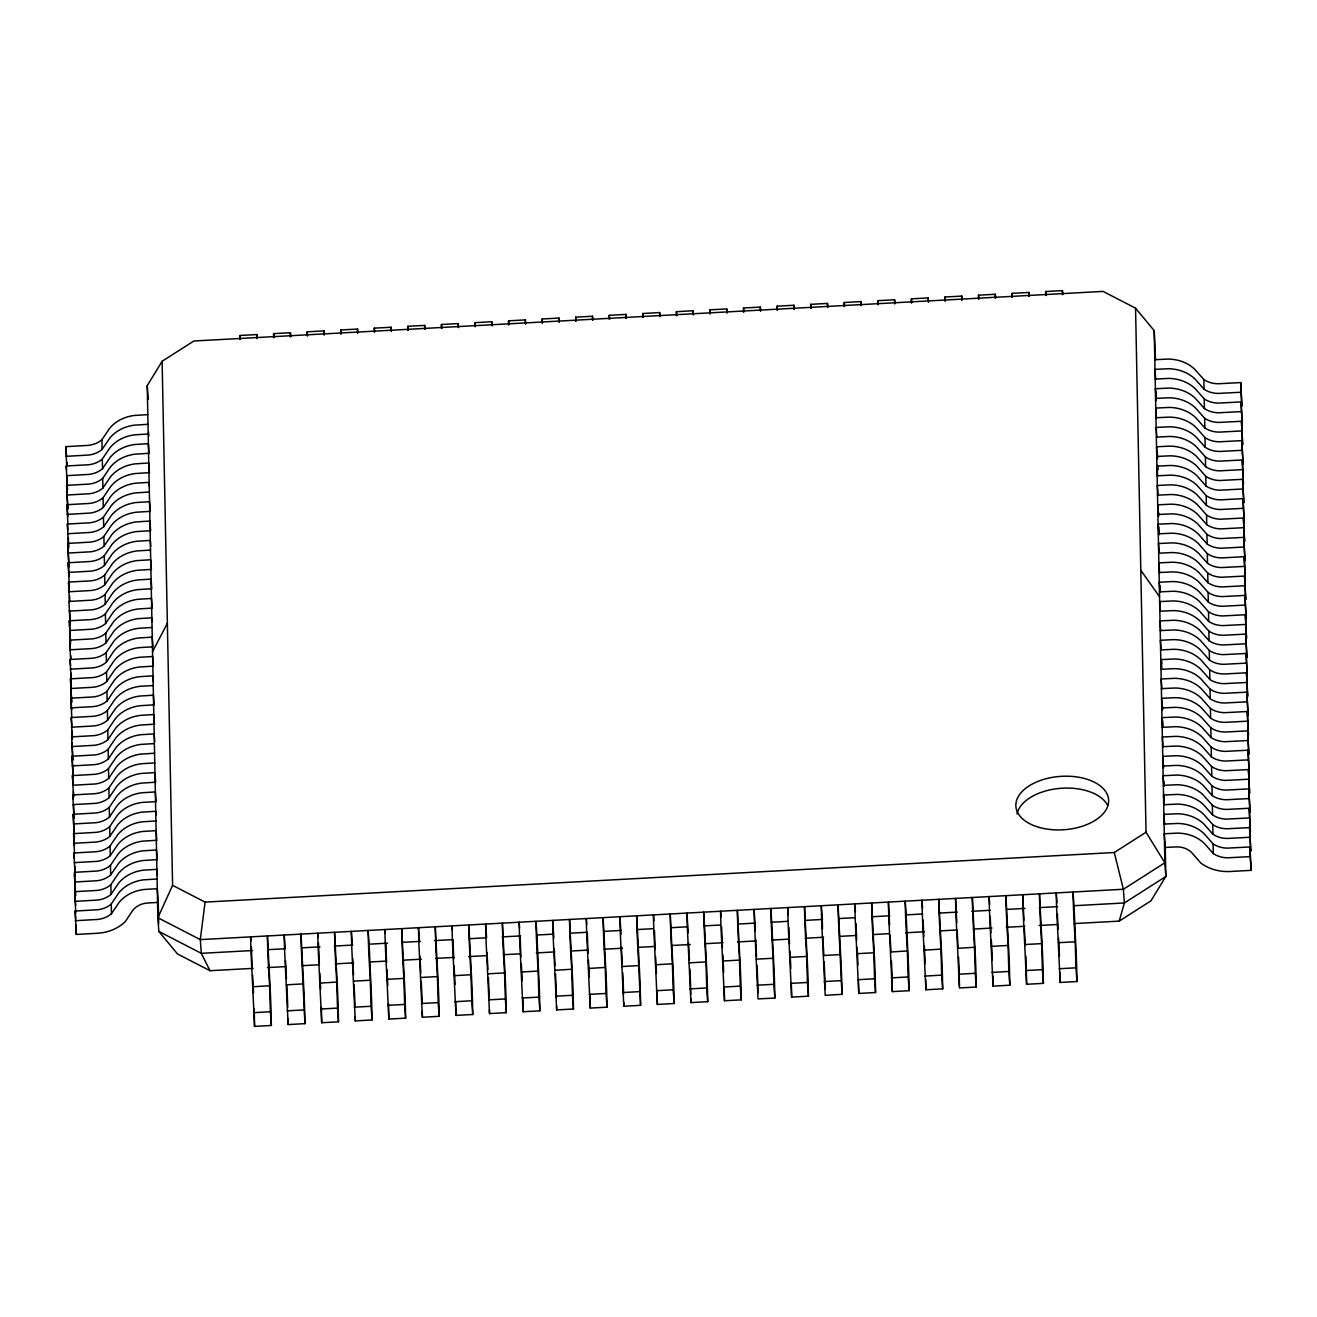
<?xml version="1.0" encoding="UTF-8"?>
<svg xmlns="http://www.w3.org/2000/svg" width="1317" height="1317" viewBox="0 0 1317 1317"><rect width="100%" height="100%" fill="white"/><g stroke="black" fill="none" stroke-linecap="round" stroke-linejoin="round"><path stroke-width="1.5" d="M1155.519 359.887L1154.219 330.682L1135.55 308.162L1103.053 291.403L193.879 341.004L162.123 361.27L172.593 885.353L205.09 902.112L200.299 939.614L201.287 953.327L210.012 970.711L253.111 968.357M1074.046 923.579L1119.187 921.126L1124.372 902.968L1123.385 889.255L1114.281 852.511L1146.037 832.245L1135.55 308.162M172.593 885.353L157.859 917.719L158.847 931.432L177.515 953.952L210.012 970.711M152.542 651.668L167.358 623.303M1154.219 330.682L1164.87 862.783L1123.385 889.255L200.299 939.614L157.859 917.719L147.224 385.618L162.123 361.27M66.739 466.136L65.85 446.661L88.371 445.376A22.784 18.619 -1.1 0 0 101.886 439.746L109.558 428.453A35.789 29.27 -1.1 0 1 134.301 415.464L147.8 414.641M66.048 456.34L88.552 455.056A22.784 18.619 -1.1 0 0 102.067 449.426L109.755 438.133A35.789 29.27 -1.1 0 1 134.499 425.144L147.998 424.321M66.937 475.816L67.414 489.397L66.229 466.004L88.749 464.736A22.784 18.619 -1.1 0 0 102.265 459.09L109.937 447.796A35.789 29.27 -1.1 0 1 134.696 434.824L148.179 433.984M66.426 475.684L88.947 474.4A22.784 18.619 -1.1 0 0 102.463 468.77L110.134 457.476A35.789 29.27 -1.1 0 1 134.894 444.488L148.377 443.664L149.084 453.46M66.624 485.364L67.793 508.757L66.624 485.364L89.144 484.08A22.784 18.619 -1.1 0 0 102.66 478.45L110.332 467.156A35.789 29.27 -1.1 0 1 135.075 454.167L148.574 453.344M66.821 495.027L89.326 493.76A22.784 18.619 -1.1 0 0 102.841 488.113L110.529 476.82A35.789 29.27 -1.1 0 1 135.272 463.847L148.772 463.008L149.463 472.819M67.908 524.182L67.002 504.707L89.523 503.423A22.784 18.619 -1.1 0 0 103.039 497.793L110.71 486.5A35.789 29.27 -1.1 0 1 135.47 473.511L148.953 472.688M67.2 514.387L89.721 513.103A22.784 18.619 -1.1 0 0 103.236 507.473L110.908 496.18A35.789 29.27 -1.1 0 1 135.667 483.191L149.15 482.368L149.43 486.286M68.385 537.78L68.566 547.444L67.397 524.051L89.918 522.783A22.784 18.619 -1.1 0 0 103.434 517.137L111.105 505.843A35.789 29.27 -1.1 0 1 135.849 492.871L149.348 492.031M67.595 533.731L90.099 532.447A22.784 18.619 -1.1 0 0 103.615 526.816L111.303 515.523A35.789 29.27 -1.1 0 1 136.046 502.534L149.545 501.711L150.237 511.506M67.776 543.411L68.961 566.804L67.776 543.411L90.297 542.127A22.784 18.619 -1.1 0 0 103.813 536.496L111.484 525.203A35.789 29.27 -1.1 0 1 136.244 512.214L149.726 511.391M67.974 553.074L90.494 551.807A22.784 18.619 -1.1 0 0 104.01 546.16L111.682 534.867A35.789 29.27 -1.1 0 1 136.441 521.894L149.924 521.055L150.632 530.866M69.208 584.188L68.171 562.754L90.692 561.47A22.784 18.619 -1.1 0 0 104.208 555.84L111.879 544.547A35.789 29.27 -1.1 0 1 136.622 531.558L150.122 530.735M68.369 572.434L90.873 571.15A22.784 18.619 -1.1 0 0 104.389 565.52L112.077 554.227A35.789 29.27 -1.1 0 1 136.82 541.238L150.319 540.414L150.731 546.292M69.455 601.573L68.55 582.098L91.071 580.83A22.784 18.619 -1.1 0 0 104.586 575.183L112.258 563.89A35.789 29.27 -1.1 0 1 137.017 550.918L150.5 550.078M68.747 591.777L91.268 590.493A22.784 18.619 -1.1 0 0 104.784 584.863L112.455 573.57A35.789 29.27 -1.1 0 1 137.215 560.581L150.698 559.758L151.406 569.553M69.653 611.253L70.114 624.851L68.945 601.457L91.466 600.173A22.784 18.619 -1.1 0 0 104.981 594.543L112.653 583.25A35.789 29.27 -1.1 0 1 137.396 570.261L150.895 569.438M69.142 611.121L91.647 609.853A22.784 18.619 -1.1 0 0 105.162 604.207L112.85 592.913A35.789 29.27 -1.1 0 1 137.594 579.941L151.093 579.101L151.784 588.913M70.509 644.194L69.324 620.801L91.844 619.517A22.784 18.619 -1.1 0 0 105.36 613.887L113.032 602.593A35.789 29.27 -1.1 0 1 137.791 589.604L151.274 588.781M69.521 630.481L92.042 629.197A22.784 18.619 -1.1 0 0 105.558 623.567L113.229 612.273A35.789 29.27 -1.1 0 1 137.989 599.284L151.471 598.461L152.179 608.256M70.608 659.619L69.719 640.144L92.239 638.877A22.784 18.619 -1.1 0 0 105.755 633.23L113.427 621.937A35.789 29.27 -1.1 0 1 138.17 608.964L151.669 608.125M69.916 649.824L92.42 648.54A22.784 18.619 -1.1 0 0 105.936 642.91L113.624 631.617A35.789 29.27 -1.1 0 1 138.367 618.628L151.867 617.805L152.146 621.723M71.085 673.217L71.283 682.897L70.097 659.504L92.618 658.22A22.784 18.619 -1.1 0 0 106.134 652.59L113.805 641.297A35.789 29.27 -1.1 0 1 138.565 628.308L152.048 627.485M70.295 669.168L92.816 667.9A22.784 18.619 -1.1 0 0 106.331 662.253L114.003 650.96A35.789 29.27 -1.1 0 1 138.762 637.988L152.245 637.148L152.953 646.96M70.492 678.848L71.661 702.241L70.492 678.848L93.013 677.564A22.784 18.619 -1.1 0 0 106.529 671.933L114.2 660.64A35.789 29.27 -1.1 0 1 138.944 647.651L152.443 646.828M70.69 688.528L93.194 687.244A22.784 18.619 -1.1 0 0 106.71 681.613L114.398 670.32A35.789 29.27 -1.1 0 1 139.141 657.331L152.64 656.508L153.332 666.303M71.776 717.666L70.871 698.191L93.392 696.923A22.784 18.619 -1.1 0 0 106.907 691.277L114.579 679.984A35.789 29.27 -1.1 0 1 139.339 667.011L152.821 666.172M71.069 707.871L93.589 706.587A22.784 18.619 -1.1 0 0 107.105 700.957L114.777 689.664A35.789 29.27 -1.1 0 1 139.536 676.675L153.019 675.851L153.447 681.729M72.303 738.985L71.266 717.551L93.77 716.267A22.784 18.619 -1.1 0 0 107.303 710.637L114.974 699.343A35.789 29.27 -1.1 0 1 139.717 686.355L153.216 685.531M71.464 727.214L93.968 725.947A22.784 18.619 -1.1 0 0 107.484 720.3L115.172 709.007A35.789 29.27 -1.1 0 1 139.915 696.034L153.414 695.195L154.105 705.007M72.073 742.772L72.83 760.288L71.645 736.894L94.166 735.61A22.784 18.619 -1.1 0 0 107.681 729.98L115.353 718.687A35.789 29.27 -1.1 0 1 140.112 705.698L153.595 704.875M71.842 746.574L94.363 745.29A22.784 18.619 -1.1 0 0 107.879 739.66L115.55 728.367A35.789 29.27 -1.1 0 1 140.31 715.378L153.793 714.555L154.501 724.35M73.077 777.672L72.04 756.238L94.544 754.97A22.784 18.619 -1.1 0 0 108.076 749.324L115.748 738.03A35.789 29.27 -1.1 0 1 140.491 725.058L153.99 724.218M72.237 765.918L94.742 764.634A22.784 18.619 -1.1 0 0 108.257 759.004L115.945 747.71A35.789 29.27 -1.1 0 1 140.689 734.721L154.188 733.898L154.748 741.734M73.456 791.237L73.571 797.048L72.419 775.598L94.939 774.314A22.784 18.619 -1.1 0 0 108.455 768.684L116.126 757.39A35.789 29.27 -1.1 0 1 140.886 744.401L154.369 743.578M72.616 785.261L95.137 783.977A22.784 18.619 -1.1 0 0 108.653 778.347L116.324 767.054A35.789 29.27 -1.1 0 1 141.084 754.081L154.566 753.242M73.522 804.736L73.982 818.334L72.814 794.941L95.318 793.657A22.784 18.619 -1.1 0 0 108.85 788.027L116.522 776.734A35.789 29.27 -1.1 0 1 141.265 763.745L154.764 762.922M73.011 804.605L95.515 803.337A22.784 18.619 -1.1 0 0 109.031 797.707L116.719 786.414A35.789 29.27 -1.1 0 1 141.462 773.425L154.962 772.602L155.653 782.397M73.192 814.285L74.378 837.678L73.192 814.285L95.713 813.001A22.784 18.619 -1.1 0 0 109.229 807.37L116.9 796.077A35.789 29.27 -1.1 0 1 141.66 783.105L155.143 782.265M73.39 823.965L95.911 822.681A22.784 18.619 -1.1 0 0 109.426 817.05L117.098 805.757A35.789 29.27 -1.1 0 1 141.857 792.768L155.34 791.945L156.048 801.74M74.476 853.103L73.587 833.628L96.092 832.36A22.784 18.619 -1.1 0 0 109.624 826.73L117.295 815.437A35.789 29.27 -1.1 0 1 142.038 802.448L155.538 801.625M73.785 843.308L96.289 842.024A22.784 18.619 -1.1 0 0 109.805 836.394L117.493 825.101A35.789 29.27 -1.1 0 1 142.236 812.112L155.735 811.288L156.015 815.207M74.954 866.701L75.151 876.381L73.966 852.988L96.487 851.704A22.784 18.619 -1.1 0 0 110.002 846.074L117.674 834.78A35.789 29.27 -1.1 0 1 142.434 821.792L155.916 820.968M74.164 862.651L96.684 861.384A22.784 18.619 -1.1 0 0 110.2 855.754L117.871 844.46A35.789 29.27 -1.1 0 1 142.631 831.471L156.114 830.648L156.822 840.444M74.493 874.29L75.53 895.725L74.361 872.331L96.865 871.047A22.784 18.619 -1.1 0 0 110.398 865.417L118.069 854.124A35.789 29.27 -1.1 0 1 142.812 841.135L156.311 840.312M74.559 882.011L97.063 880.727A22.784 18.619 -1.1 0 0 110.579 875.097L118.267 863.804A35.789 29.27 -1.1 0 1 143.01 850.815L156.509 849.992L157.2 859.787M75.777 913.125L74.74 891.675L97.26 890.407A22.784 18.619 -1.1 0 0 110.776 884.777L118.448 873.484A35.789 29.27 -1.1 0 1 143.207 860.495L156.69 859.672M74.937 901.355L97.458 900.071A22.784 18.619 -1.1 0 0 110.974 894.441L118.645 883.147A35.789 29.27 -1.1 0 1 143.405 870.158L156.888 869.335L157.316 875.212M75.332 920.698L97.837 919.431A22.784 18.619 -1.1 0 0 111.352 913.8L119.04 902.507A35.789 29.27 -1.1 0 1 143.783 889.518L157.283 888.695L158.254 902.408L147.767 902.985A18.965 15.508 -1.1 0 0 132.243 911.134L125.263 921.637A39.592 32.382 -1.1 0 1 97.293 933.276L76.304 934.428L75.135 911.035L97.639 909.751A22.784 18.619 -1.1 0 0 111.171 904.121L118.843 892.827A35.789 29.27 -1.1 0 1 143.586 879.838L157.085 879.015M102.067 449.426L101.969 439.664M102.265 459.09L102.545 468.687M102.66 478.45L102.94 488.031M103.039 497.793L103.319 507.391M103.434 517.137L103.714 526.734M105.36 613.887L105.64 623.484M105.755 633.23L106.035 642.828M106.134 652.59L106.414 662.171M106.529 671.933L106.809 681.531M106.907 691.277L107.187 700.874M108.455 768.684L108.735 778.265M108.85 788.027L109.13 797.625M109.229 807.37L109.509 816.968M1119.187 921.126L1150.943 900.844L1165.841 876.496L1165.15 841.662M240.122 339.44L240.04 335.473L256.831 334.551L257.111 338.469M273.689 337.613L273.607 333.629L290.399 332.724L290.678 336.642M307.256 335.786L307.174 331.802L323.966 330.88L324.245 334.814M340.823 333.942L340.741 329.974L357.533 329.052L357.812 332.971M374.39 332.114L374.308 328.147L391.1 327.225L391.379 331.143M407.957 330.287L407.875 326.303L424.667 325.398L424.947 329.316M441.524 328.46L441.442 324.476L458.234 323.57L458.514 327.489M475.091 326.616L475.009 322.649L491.801 321.727L492.081 325.645M508.658 324.789L508.576 320.821L525.368 319.899L525.648 323.817M542.225 322.961L542.143 318.977L558.935 318.072L559.215 321.99M575.792 321.134L575.71 317.15L592.502 316.245L592.782 320.163M609.359 319.307L609.277 315.323L626.069 314.401L626.349 318.335M642.926 317.463L642.844 313.495L659.636 312.573L659.916 316.492M676.494 315.636L676.411 311.668L693.203 310.746L693.483 314.664M710.061 313.808L709.978 309.824L726.77 308.919L727.05 312.837M743.628 311.981L743.545 307.997L760.337 307.091L760.617 311.01M777.195 310.137L777.112 306.17L793.904 305.248L794.184 309.166M810.762 308.31L810.679 304.342L827.471 303.42L827.751 307.338M844.329 306.482L844.246 302.498L861.038 301.593L861.318 305.511M877.896 304.655L877.813 300.671L894.605 299.766L894.885 303.684M911.463 302.828L911.38 298.844L928.172 297.922L928.452 301.856M945.03 300.984L944.947 297.016L961.739 296.095L962.019 300.013M978.597 299.157L978.515 295.189L995.306 294.267L995.586 298.185M1012.164 297.329L1012.082 293.345L1028.873 292.44L1029.153 296.358M1045.731 295.502L1045.649 291.518L1062.44 290.613L1062.72 294.531M1154.811 359.706L1168.311 359.064A35.789 29.27 -1.1 0 1 1194.717 369.254L1203.952 379.625A22.784 18.619 -1.1 0 0 1218.176 383.757L1240.696 382.572L1241.865 405.965L1240.696 382.572M1155.19 379.066L1168.706 378.407A35.789 29.27 -1.1 0 1 1195.112 388.614L1204.331 398.985A22.784 18.619 -1.1 0 0 1218.554 403.101L1241.075 401.915L1242.26 425.325L1241.075 401.915M1240.877 392.252L1218.357 393.421A22.784 18.619 -1.1 0 1 1204.15 389.305L1194.914 378.934A35.789 29.27 -1.1 0 0 1168.508 368.744L1154.993 369.386L1155.7 379.181M1155.585 398.409L1169.084 397.767A35.789 29.27 -1.1 0 1 1195.49 407.957L1204.726 418.329A22.784 18.619 -1.1 0 0 1218.949 422.444L1241.47 421.275L1242.639 444.669L1241.47 421.275M1241.273 411.595L1218.752 412.781A22.784 18.619 -1.1 0 1 1204.528 408.649L1195.309 398.277A35.789 29.27 -1.1 0 0 1168.887 388.087L1155.388 388.729L1156.227 400.5L1156.161 391.824M1155.964 417.752L1169.48 417.11A35.789 29.27 -1.1 0 1 1195.885 427.301L1205.104 437.672A22.784 18.619 -1.1 0 0 1219.328 441.804L1241.849 440.619L1243.034 464.012L1241.849 440.619M1241.651 430.939L1219.13 432.124A22.784 18.619 -1.1 0 1 1204.923 428.009L1195.688 417.637A35.789 29.27 -1.1 0 0 1169.282 407.43L1155.766 408.089L1156.474 417.884M1156.359 437.112L1169.858 436.454A35.789 29.27 -1.1 0 1 1196.264 446.661L1205.499 457.032A22.784 18.619 -1.1 0 0 1219.723 461.148L1242.244 459.962L1243.413 483.372L1242.244 459.962M1242.046 450.299L1219.526 451.468A22.784 18.619 -1.1 0 1 1205.302 447.352L1196.083 436.981A35.789 29.27 -1.1 0 0 1169.661 426.79L1156.161 427.432L1156.869 437.228M1156.738 456.456L1170.253 455.814A35.789 29.27 -1.1 0 1 1196.659 466.004L1205.878 476.375A22.784 18.619 -1.1 0 0 1220.102 480.491L1242.622 479.322L1243.808 502.715L1242.622 479.322M1242.425 469.642L1219.904 470.827A22.784 18.619 -1.1 0 1 1205.697 466.695L1196.462 456.324A35.789 29.27 -1.1 0 0 1170.056 446.134L1156.54 446.776L1157.396 458.546M1157.133 475.799L1170.632 475.157A35.789 29.27 -1.1 0 1 1197.038 485.347L1206.273 495.719A22.784 18.619 -1.1 0 0 1220.497 499.851L1243.018 498.666L1244.186 522.059L1243.018 498.666M1242.82 488.986L1220.299 490.171A22.784 18.619 -1.1 0 1 1206.076 486.055L1196.857 475.684A35.789 29.27 -1.1 0 0 1170.434 465.477L1156.935 466.136L1157.643 475.931M1157.511 495.159L1171.027 494.501A35.789 29.27 -1.1 0 1 1197.433 504.707L1206.652 515.079A22.784 18.619 -1.1 0 0 1220.875 519.194L1243.396 518.009L1244.581 541.402L1243.396 518.009M1243.199 508.346L1220.678 509.514A22.784 18.619 -1.1 0 1 1206.471 505.399L1197.235 495.027A35.789 29.27 -1.1 0 0 1170.829 484.837L1157.314 485.479L1158.022 495.274M1157.906 514.503L1171.406 513.86A35.789 29.27 -1.1 0 1 1197.812 524.051L1207.047 534.422A22.784 18.619 -1.1 0 0 1221.271 538.538L1243.791 537.369L1244.96 560.762L1243.791 537.369M1243.594 527.689L1221.073 528.874A22.784 18.619 -1.1 0 1 1206.849 524.742L1197.63 514.371A35.789 29.27 -1.1 0 0 1171.208 504.181L1157.709 504.823L1158.417 514.634M1158.285 533.846L1171.801 533.204A35.789 29.27 -1.1 0 1 1198.207 543.394L1207.426 553.766A22.784 18.619 -1.1 0 0 1221.649 557.898L1244.17 556.712L1245.355 580.106L1244.17 556.712M1243.972 547.032L1221.452 548.218A22.784 18.619 -1.1 0 1 1207.245 544.102L1198.009 533.731A35.789 29.27 -1.1 0 0 1171.603 523.524L1158.087 524.182L1158.795 533.978M1158.68 553.206L1172.179 552.547A35.789 29.27 -1.1 0 1 1198.585 562.754L1207.821 573.125A22.784 18.619 -1.1 0 0 1222.044 577.241L1244.565 576.056L1245.734 599.449L1244.565 576.056M1244.367 566.392L1221.847 567.561A22.784 18.619 -1.1 0 1 1207.623 563.446L1198.404 553.074A35.789 29.27 -1.1 0 0 1171.982 542.884L1158.483 543.526L1159.19 553.321M1159.059 572.549L1172.574 571.907A35.789 29.27 -1.1 0 1 1198.98 582.098L1208.199 592.469A22.784 18.619 -1.1 0 0 1222.423 596.585L1244.944 595.416L1246.129 618.809L1244.944 595.416M1244.746 585.736L1222.225 586.921A22.784 18.619 -1.1 0 1 1208.018 582.789L1198.783 572.418A35.789 29.27 -1.1 0 0 1172.377 562.227L1158.861 562.869L1159.569 572.681M1159.454 591.893L1172.953 591.251A35.789 29.27 -1.1 0 1 1199.359 601.441L1208.594 611.812A22.784 18.619 -1.1 0 0 1222.818 615.944L1245.339 614.759L1246.508 638.152L1245.339 614.759M1245.141 605.079L1222.62 606.264A22.784 18.619 -1.1 0 1 1208.397 602.149L1199.178 591.777A35.789 29.27 -1.1 0 0 1172.756 581.571L1159.256 582.229L1159.964 592.024M1159.833 611.253L1173.348 610.594A35.789 29.27 -1.1 0 1 1199.754 620.801L1208.973 631.172A22.784 18.619 -1.1 0 0 1223.197 635.288L1245.717 634.103L1246.903 657.496L1245.717 634.103M1245.52 624.439L1222.999 625.608A22.784 18.619 -1.1 0 1 1208.792 621.492L1199.557 611.121A35.789 29.27 -1.1 0 0 1173.151 600.931L1159.635 601.573L1160.343 611.368M1160.228 630.596L1173.727 629.954A35.789 29.27 -1.1 0 1 1200.133 640.144L1209.368 650.516A22.784 18.619 -1.1 0 0 1223.592 654.631L1246.112 653.462L1247.281 676.856L1246.112 653.462M1245.915 643.783L1223.394 644.968A22.784 18.619 -1.1 0 1 1209.171 640.836L1199.952 630.464A35.789 29.27 -1.1 0 0 1173.529 620.274L1160.03 620.916L1160.738 630.728M1160.606 649.94L1174.106 649.297A35.789 29.27 -1.1 0 1 1200.528 659.488L1209.747 669.859A22.784 18.619 -1.1 0 0 1223.97 673.991L1246.491 672.806L1247.676 696.199L1246.491 672.806M1246.294 663.126L1223.773 664.311A22.784 18.619 -1.1 0 1 1209.566 660.196L1200.33 649.824A35.789 29.27 -1.1 0 0 1173.924 639.618L1160.409 640.276L1161.117 650.071M1161.001 669.299L1174.501 668.641A35.789 29.27 -1.1 0 1 1200.906 678.848L1210.142 689.219A22.784 18.619 -1.1 0 0 1224.366 693.335L1246.886 692.149L1248.055 715.543L1246.886 692.149M1246.689 682.486L1224.168 683.655A22.784 18.619 -1.1 0 1 1209.944 679.539L1200.725 669.168A35.789 29.27 -1.1 0 0 1174.303 658.977L1160.804 659.619L1161.512 669.415M1161.38 688.643L1174.879 688.001A35.789 29.27 -1.1 0 1 1201.302 698.191L1210.521 708.562A22.784 18.619 -1.1 0 0 1224.744 712.678L1247.265 711.509L1248.45 734.902L1247.265 711.509M1247.067 701.829L1224.547 703.015A22.784 18.619 -1.1 0 1 1210.339 698.883L1201.104 688.511A35.789 29.27 -1.1 0 0 1174.698 678.321L1161.182 678.963L1161.89 688.758M1161.775 707.986L1175.274 707.344A35.789 29.27 -1.1 0 1 1201.68 717.535L1210.916 727.906A22.784 18.619 -1.1 0 0 1225.139 732.038L1247.66 730.853L1248.829 754.246L1247.66 730.853M1247.462 721.173L1224.942 722.358A22.784 18.619 -1.1 0 1 1210.718 718.242L1201.499 707.871A35.789 29.27 -1.1 0 0 1175.077 697.664L1161.578 698.323L1162.417 710.077L1162.45 706.225M1162.154 727.346L1175.653 726.688A35.789 29.27 -1.1 0 1 1202.075 736.894L1211.294 747.266A22.784 18.619 -1.1 0 0 1225.518 751.381L1248.039 750.196L1249.224 773.589L1248.039 750.196M1247.841 740.533L1225.32 741.701A22.784 18.619 -1.1 0 1 1211.113 737.586L1201.878 727.214A35.789 29.27 -1.1 0 0 1175.472 717.024L1161.956 717.666L1162.664 727.461M1162.549 746.69L1176.048 746.048A35.789 29.27 -1.1 0 1 1202.454 756.238L1211.689 766.609A22.784 18.619 -1.1 0 0 1225.913 770.725L1248.434 769.556L1249.603 792.949L1248.434 769.556M1248.236 759.876L1225.715 761.061A22.784 18.619 -1.1 0 1 1211.492 756.929L1202.273 746.558A35.789 29.27 -1.1 0 0 1175.851 736.368L1162.351 737.01L1163.043 746.805M1162.927 766.033L1176.427 765.391A35.789 29.27 -1.1 0 1 1202.849 775.581L1212.068 785.953A22.784 18.619 -1.1 0 0 1226.292 790.085L1248.812 788.899L1249.998 812.293L1248.812 788.899M1248.615 779.22L1226.094 780.405A22.784 18.619 -1.1 0 1 1211.887 776.289L1202.651 765.918A35.789 29.27 -1.1 0 0 1176.246 755.711L1162.73 756.353L1163.586 768.124M1163.323 785.376L1176.822 784.734A35.789 29.27 -1.1 0 1 1203.228 794.941L1212.463 805.313A22.784 18.619 -1.1 0 0 1226.687 809.428L1249.207 808.243L1250.376 831.636L1249.207 808.243M1249.01 798.579L1226.489 799.748A22.784 18.619 -1.1 0 1 1212.266 795.633L1203.047 785.261A35.789 29.27 -1.1 0 0 1176.624 775.071L1163.125 775.713L1163.816 785.508M1163.701 804.736L1177.2 804.094A35.789 29.27 -1.1 0 1 1203.623 814.285L1212.842 824.656A22.784 18.619 -1.1 0 0 1227.065 828.772L1249.586 827.603L1250.771 850.996L1249.586 827.603M1249.389 817.923L1226.868 819.108A22.784 18.619 -1.1 0 1 1212.661 814.976L1203.425 804.605A35.789 29.27 -1.1 0 0 1177.019 794.414L1163.504 795.056L1164.212 804.852M1164.096 824.08L1177.596 823.438A35.789 29.27 -1.1 0 1 1204.001 833.628L1213.237 843.999A22.784 18.619 -1.1 0 0 1227.46 848.132L1249.981 846.946L1251.15 870.339L1230.177 871.492A39.592 32.382 -1.1 0 1 1200.758 862.964L1192.329 853.301A18.965 15.508 -1.1 0 0 1175.752 846.913L1165.265 847.473L1164.277 833.76L1177.793 833.118A35.789 29.27 -1.1 0 1 1204.199 843.308L1213.434 853.679A22.784 18.619 -1.1 0 0 1227.642 857.795L1250.162 856.626L1249.981 846.946M1249.784 837.266L1227.263 838.452A22.784 18.619 -1.1 0 1 1213.039 834.336L1203.82 823.965A35.789 29.27 -1.1 0 0 1177.398 813.758L1163.899 814.4L1164.59 824.212M205.09 902.112L1114.281 852.511M252.452 950.545L201.287 953.327L158.847 931.432M268.833 949.639L285.196 948.75L284.209 935.037L284.373 942.906A35.789 0.873 86.9 0 0 285.509 969.246L288.127 1024.56L304.918 1023.655L304.671 1011.555A39.592 0.955 86.9 0 0 303.618 984.935L301 934.115L301.165 941.984A35.789 0.873 86.9 0 0 302.284 968.324L304.918 1023.655M301.577 947.861L319.998 946.857M334.32 946.067L352.742 945.063M352.33 945.096L351.343 931.366L351.507 939.235A35.789 0.873 86.9 0 0 352.643 965.575L355.261 1020.905L372.053 1019.984L371.806 1007.9A39.592 0.955 86.9 0 0 370.752 981.264L369.122 944.174L387.544 943.17M401.866 942.379L420.288 941.375M434.61 940.601L453.032 939.597L453.69 958.974M469.412 938.708L485.775 937.803M502.156 936.914L520.577 935.91M519.606 928.09L519.178 922.213L519.342 930.082A35.789 0.873 86.9 0 0 520.478 956.422L523.096 1011.752L539.888 1010.83L539.641 998.73A39.592 0.955 86.9 0 0 538.587 972.111L536.957 935.021L553.321 934.132M569.701 933.226L586.081 932.337M604.487 931.333L620.867 930.444L619.879 916.714L620.044 924.6A35.789 0.873 86.9 0 0 621.18 950.923L623.797 1006.254L640.589 1005.332L640.342 993.248A39.592 0.955 86.9 0 0 639.288 966.629L636.671 915.809L636.835 923.678A35.789 0.873 86.9 0 0 637.955 950.018L640.589 1005.332M637.658 929.522L653.15 928.683M671.012 927.711L687.375 926.806M703.739 925.917L720.103 925.028M738.524 924.024L754.888 923.135M771.252 922.246L787.615 921.34M806.037 920.336L822.401 919.447L821.281 905.734L821.446 913.603A35.789 0.873 86.9 0 0 822.582 939.943L825.199 995.273L841.991 994.351L841.744 982.252A39.592 0.955 86.9 0 0 840.69 955.632L838.073 904.812L838.238 912.697A35.789 0.873 86.9 0 0 839.357 939.021L841.991 994.351M838.764 918.558L855.128 917.669M871.492 916.764L889.897 915.759M889.617 925.061L888.415 902.079L888.58 909.948A35.789 0.873 86.9 0 0 889.699 936.288L892.333 991.602L909.125 990.697L908.878 978.597A39.592 0.955 86.9 0 0 907.825 951.977L906.178 914.871L922.641 913.982M939.005 913.093L957.41 912.088M971.732 911.298L990.154 910.294M1006.517 909.405L1024.922 908.401M1039.245 907.627L1057.65 906.623M1056.958 902.721L1056.25 892.91L1056.415 900.795A35.789 0.873 86.9 0 0 1057.535 927.119L1060.169 982.449L1076.96 981.527L1076.713 969.444A39.592 0.955 86.9 0 0 1075.66 942.824L1074.014 905.717L1124.372 902.968L1165.841 876.496L1164.87 862.783L1146.037 832.245M267.466 967.583L285.937 966.579M302.367 965.674L318.78 964.785M335.193 963.879L353.664 962.875M370.093 961.986L386.507 961.081L385.897 943.252M402.92 960.192L421.391 959.188M435.762 958.397L454.233 957.393M468.605 956.603L487.076 955.599L487.027 952.504M503.489 954.71L519.919 953.804M536.332 952.915L554.803 951.911M571.216 951.006L587.645 950.117M604.059 949.228L622.529 948.207M638.943 947.318L655.372 946.429M653.874 920.764L653.446 914.887L653.611 922.756A35.789 0.873 86.9 0 0 654.747 949.096L657.364 1004.427L674.156 1003.505L673.909 991.421A39.592 0.955 86.9 0 0 672.855 964.785L671.802 945.491L690.256 944.519M704.628 943.729L723.099 942.725M737.454 941.951L755.925 940.931M772.355 940.042L788.768 939.153M805.181 938.247L823.652 937.243M840.081 936.354L856.494 935.449L855.951 923.678M872.908 934.56L889.337 933.654M905.75 932.765L924.221 931.761M940.634 930.856L957.064 929.967M973.477 929.078L991.948 928.057M1006.32 927.283L1024.791 926.279M1039.146 925.489L1057.617 924.485M252.815 986.779L269.59 985.725L268.717 970.152A35.789 0.873 86.9 0 1 267.598 943.812L267.433 935.943L270.051 986.762A39.592 0.955 86.9 0 1 271.104 1013.382L271.351 1025.482L254.56 1026.387L251.942 971.073A35.789 0.873 86.9 0 1 250.806 944.733L250.642 936.864L250.938 940.782M286.365 984.82L303.157 983.898M319.949 983.108L336.724 982.07L335.851 966.497A35.789 0.873 86.9 0 1 334.732 940.157L334.567 932.288L337.185 983.108A39.592 0.955 86.9 0 1 338.239 1009.727L338.485 1021.811L321.694 1022.733L319.076 967.402A35.789 0.873 86.9 0 1 317.94 941.079L317.776 933.193L318.072 937.111M353.499 981.149L370.291 980.227L369.418 964.67A35.789 0.873 86.9 0 1 368.299 938.33L368.134 930.461L369.122 944.174M387.066 979.321L403.858 978.399L402.986 962.826A35.789 0.873 86.9 0 1 401.866 936.502L401.701 928.617L404.319 979.436A39.592 0.955 86.9 0 1 405.373 1006.056L405.62 1018.156L388.828 1019.078L386.21 963.748A35.789 0.873 86.9 0 1 385.074 937.408L384.91 929.539L385.206 933.457M420.633 977.494L437.425 976.572L436.553 960.998A35.789 0.873 86.9 0 1 435.433 934.658L435.268 926.789L437.886 977.609A39.592 0.955 86.9 0 1 438.94 1004.229L439.187 1016.329L422.395 1017.234L419.777 961.92A35.789 0.873 86.9 0 1 418.641 935.58L418.477 927.711L419.465 941.425M454.2 975.65L470.992 974.745L470.12 959.171A35.789 0.873 86.9 0 1 469 932.831L468.836 924.962L471.453 975.782A39.592 0.955 86.9 0 1 472.507 1002.402L472.754 1014.502L455.962 1015.407L453.344 960.093A35.789 0.873 86.9 0 1 452.208 933.753L452.044 925.867L452.324 929.802M487.767 973.823L504.559 972.917L503.687 957.344A35.789 0.873 86.9 0 1 502.567 931.004L502.403 923.135L505.02 973.954A39.592 0.955 86.9 0 1 506.074 1000.574L506.321 1012.658L489.529 1013.58L486.911 958.249A35.789 0.873 86.9 0 1 485.775 931.909L485.611 924.04L486.599 937.77M521.334 971.995L538.126 971.073L537.254 955.5A35.789 0.873 86.9 0 1 536.134 929.176L535.97 921.291L536.957 935.021M554.918 970.3L571.693 969.246L570.821 953.673A35.789 0.873 86.9 0 1 569.701 927.333L569.537 919.464L572.154 970.283A39.592 0.955 86.9 0 1 573.208 996.903L573.455 1009.003L556.663 1009.909L554.045 954.595A35.789 0.873 86.9 0 1 552.91 928.255L552.745 920.385L553.815 938.132M588.485 968.472L605.26 967.419L604.388 951.845A35.789 0.873 86.9 0 1 603.268 925.505L603.104 917.636L605.721 968.456A39.592 0.955 86.9 0 1 606.775 995.076L607.022 1007.176L590.23 1008.081L587.612 952.767A35.789 0.873 86.9 0 1 586.477 926.427L586.312 918.558L586.74 924.435M622.036 966.497L638.827 965.591M655.619 964.801L672.394 963.748L671.522 948.191A35.789 0.873 86.9 0 1 670.402 921.851L670.238 913.982L671.802 945.491M689.17 962.842L705.961 961.92L705.089 946.347A35.789 0.873 86.9 0 1 703.969 920.023L703.805 912.138L706.422 962.957A39.592 0.955 86.9 0 1 707.476 989.577L707.723 1001.677L690.931 1002.599L688.314 947.269A35.789 0.873 86.9 0 1 687.178 920.929L687.013 913.06L688.116 932.831M722.737 961.015L739.528 960.093L738.656 944.519A35.789 0.873 86.9 0 1 737.536 918.179L737.372 910.31L739.989 961.13A39.592 0.955 86.9 0 1 741.043 987.75L741.29 999.85L724.498 1000.755L721.881 945.441A35.789 0.873 86.9 0 1 720.745 919.101L720.58 911.232L721.008 917.109M756.304 959.171L773.095 958.266L772.223 942.692A35.789 0.873 86.9 0 1 771.103 916.352L770.939 908.483L773.556 959.303A39.592 0.955 86.9 0 1 774.61 985.923L774.857 998.023L758.065 998.928L755.448 943.614A35.789 0.873 86.9 0 1 754.312 917.274L754.147 909.388L755.316 931.218M789.871 957.344L806.663 956.438L805.79 940.865A35.789 0.873 86.9 0 1 804.671 914.525L804.506 906.656L807.123 957.475A39.592 0.955 86.9 0 1 808.177 984.095L808.424 996.179L791.632 997.101L789.015 941.77A35.789 0.873 86.9 0 1 787.879 915.43L787.714 907.561L788.274 915.397M823.438 955.516L840.23 954.595M857.005 953.689L873.797 952.767L872.924 937.194A35.789 0.873 86.9 0 1 871.805 910.854L871.64 902.985L874.258 953.804A39.592 0.955 86.9 0 1 875.311 980.424L875.558 992.524L858.766 993.43L856.132 938.116A35.789 0.873 86.9 0 1 855.013 911.776L854.848 903.906L855.408 911.743M890.588 951.993L907.364 950.94L906.491 935.366A35.789 0.873 86.9 0 1 905.372 909.026L905.207 901.157L906.178 914.871M924.155 950.15L940.931 949.113L940.058 933.539A35.789 0.873 86.9 0 1 938.939 907.199L938.774 899.33L941.392 950.15A39.592 0.955 86.9 0 1 942.445 976.77L942.692 988.853L925.9 989.775L923.266 934.444A35.789 0.873 86.9 0 1 922.147 908.121L921.982 900.235L922.542 908.088M957.722 948.322L974.498 947.269L973.625 931.712A35.789 0.873 86.9 0 1 972.506 905.372L972.341 897.503L974.959 948.306A39.592 0.955 86.9 0 1 976.012 974.942L976.259 987.026L959.467 987.948L956.833 932.617A35.789 0.873 86.9 0 1 955.714 906.277L955.549 898.408L956.801 922.657M991.273 946.363L1008.065 945.441L1007.192 929.868A35.789 0.873 86.9 0 1 1006.073 903.544L1005.908 895.659L1008.526 946.479A39.592 0.955 86.9 0 1 1009.579 973.098L1009.826 985.198L993.034 986.12L990.4 930.79A35.789 0.873 86.9 0 1 989.281 904.45L989.116 896.581L989.676 904.417M1024.84 944.536L1041.632 943.614L1040.759 928.041A35.789 0.873 86.9 0 1 1039.64 901.701L1039.475 893.831L1042.093 944.651A39.592 0.955 86.9 0 1 1043.146 971.271L1043.393 983.371L1026.601 984.276L1023.967 928.962A35.789 0.873 86.9 0 1 1022.848 902.622L1022.683 894.753L1023.984 920.336M1058.407 942.692L1075.199 941.787L1074.326 926.213A35.789 0.873 86.9 0 1 1073.207 899.873L1073.042 892.004L1074.014 905.717M253.588 1012.674L270.364 1011.752L269.59 985.725M287.155 1010.847L303.931 1009.925M320.722 1009.02L337.498 1008.098L336.724 982.07M354.289 1007.176L371.065 1006.27L370.291 980.227M387.856 1005.348L404.632 1004.443L403.858 978.531M421.424 1003.521L438.199 1002.599L437.425 976.704M454.991 1001.694L471.766 1000.772L470.992 974.876M488.558 999.85L505.333 998.944L504.559 972.917M522.125 998.023L538.9 997.117L538.126 971.073M555.692 996.195L572.467 995.273L571.693 969.246M589.259 994.368L606.034 993.446L605.26 967.419M622.826 992.541L639.601 991.619M656.393 990.697L673.168 989.791L672.394 963.748M689.96 988.869L706.735 987.964L705.961 962.052M723.527 987.042L740.302 986.12L739.528 960.225M757.094 985.215L773.869 984.293L773.095 958.397M790.661 983.371L807.436 982.466L806.663 956.57M824.228 981.544L841.003 980.638M857.779 979.716L874.57 978.794L873.797 952.767M891.346 977.889L908.137 976.967L907.364 950.94M924.913 976.062L941.704 975.14L940.931 949.113M958.48 974.218L975.271 973.312L974.498 947.269M992.047 972.39L1008.838 971.469L1008.065 945.441M1025.614 970.563L1042.406 969.641L1041.632 943.746M1059.181 968.736L1075.973 967.814L1075.199 941.918M1204.429 408.583L1204.232 398.903M1204.825 427.926L1204.627 418.263M1205.203 447.286L1205.006 437.606M1205.598 466.63L1205.401 456.95M1207.524 563.38L1207.327 553.7M1207.919 582.723L1207.722 573.043M1208.298 602.067L1208.101 592.403M1208.693 621.426L1208.496 611.747M1209.072 640.77L1208.874 631.09M1210.998 737.52L1210.817 727.84M1211.393 756.863L1211.196 747.183M1211.772 776.207L1211.591 766.543M1212.167 795.567L1211.969 785.887M1140.785 570.212L1159.536 596.733M1250.162 856.626L1251.15 870.339M1157.445 466.251L1157.725 470.169M1161.314 659.751L1161.594 663.669M1164.014 795.188L1164.294 799.106M1045.649 291.518L1045.928 295.436M1075.973 967.814L1076.96 981.527M1012.082 293.345L1012.361 297.263M1042.406 969.641L1043.393 983.371M978.515 295.189L978.794 299.107M1008.838 971.469L1009.826 985.198M944.947 297.016L945.227 300.935M975.271 973.312L976.259 987.026M911.38 298.844L911.66 302.762M941.704 975.14L942.692 988.853M877.813 300.671L878.093 304.589M908.137 976.967L909.125 990.697M844.246 302.498L844.526 306.433M874.57 978.794L875.558 992.524M810.679 304.342L810.959 308.26M777.112 306.17L777.392 310.088M807.436 982.466L808.424 996.179M743.545 307.997L743.825 311.915M773.869 984.293L774.857 998.023M709.978 309.824L710.258 313.759M740.302 986.12L741.29 999.85M676.411 311.668L676.691 315.586M706.735 987.964L707.723 1001.677M642.844 313.495L643.124 317.413M673.168 989.791L674.156 1003.505M609.277 315.323L609.557 319.241M575.71 317.15L575.99 321.068M606.034 993.446L607.022 1007.176M542.143 318.977L542.423 322.912M572.467 995.273L573.455 1009.003M508.576 320.821L508.856 324.739M538.9 997.117L539.888 1010.83M475.009 322.649L475.289 326.567M505.333 998.944L506.321 1012.658M441.442 324.476L441.722 328.394M471.766 1000.772L472.754 1014.502M407.875 326.303L408.155 330.238M438.199 1002.599L439.187 1016.329M374.308 328.147L374.588 332.065M404.632 1004.443L405.62 1018.156M340.741 329.974L341.021 333.892M371.065 1006.27L372.053 1019.984M307.174 331.802L307.454 335.72M337.498 1008.098L338.485 1021.811M318.484 943.005L319.34 964.719M273.607 333.629L273.887 337.547M240.04 335.473L240.32 339.391M270.364 1011.752L271.351 1025.482M251.349 946.66L252.205 968.39M147.224 385.618L148.195 399.331M148.558 432.157L148.837 436.075M65.85 446.661L66.558 456.456M66.229 466.004L66.525 469.922M67.002 504.707L67.858 516.462M67.397 524.051L67.826 529.928M68.171 562.754L69.159 576.467M68.55 582.098L69.126 589.934M69.324 620.801L70.476 642.252M69.719 640.144L70.427 649.956M70.097 659.504L70.525 665.381M70.871 698.191L71.727 709.962M71.266 717.551L71.826 725.387M72.04 756.238L73.093 773.836M72.419 775.598L73.126 785.393M72.814 794.941L73.093 798.859M73.587 833.628L74.427 845.399M73.966 852.988L74.394 858.865M74.74 891.675L75.728 905.405M75.135 911.035L75.695 918.871M1058.572 938.28L1058.868 943.729A39.592 0.955 86.9 0 1 1059.461 956.405M1025.317 945.573L1024.33 927.843M991.339 940.14L991.75 947.4A39.592 0.955 86.9 0 1 992.327 960.06M958.068 947.417L957.196 931.514M924.304 945.606L924.616 951.055A39.592 0.955 86.9 0 1 925.192 963.731M890.934 951.072L890.062 935.169M857.071 947.45L857.482 954.726A39.592 0.955 86.9 0 1 857.96 964.982M823.8 954.743L822.845 937.26M789.937 951.121L790.348 958.381A39.592 0.955 86.9 0 1 790.826 968.637M756.567 956.586L755.629 939.367M722.803 954.776L723.214 962.052A39.592 0.955 86.9 0 1 723.692 972.308M689.433 960.241L688.495 943.038M655.57 956.619L656.08 965.707A39.592 0.955 86.9 0 1 656.442 973.477M622.299 963.912L621.361 946.693M588.436 960.291L588.946 969.378A39.592 0.955 86.9 0 1 589.325 977.148M555.066 965.756L554.161 948.849M521.302 963.945L521.812 973.033A39.592 0.955 86.9 0 1 522.19 980.803M487.932 969.411L487.175 955.566M454.069 965.805L454.678 976.687A39.592 0.955 86.9 0 1 455.056 984.474M420.798 973.082L419.893 956.158M386.935 969.46L387.544 980.358A39.592 0.955 86.9 0 1 387.791 985.577M353.565 974.926L352.693 958.364M319.801 973.115L320.41 984.013A39.592 0.955 86.9 0 1 320.657 989.248M286.431 978.58L285.509 960.62M252.568 974.975L253.276 987.684A39.592 0.955 86.9 0 1 253.523 992.903M1058.061 929.209L1057.386 913.652M990.927 932.864L990.219 916.352M923.793 936.535L923.085 920.007M856.659 940.19L856.412 935.432M789.525 943.861L788.817 927.333M722.391 947.516L721.617 926.97M655.175 949.59L654.483 930.625M588.04 953.245L587.3 932.271M520.906 956.899L520.166 935.926M386.474 961.064L386.556 962.645M822.483 928.732L822.269 919.447M1203.853 379.559L1204.051 389.239M1205.779 476.31L1205.977 485.973M1206.174 495.653L1206.372 505.333M1206.553 514.996L1206.751 524.676M1206.948 534.356L1207.146 544.02M1209.269 650.45L1209.467 660.113M1209.648 669.793L1209.846 679.473M1210.043 689.137L1210.224 698.817M1210.422 708.497L1210.619 718.16M1212.364 805.23L1212.545 814.91M1212.743 824.59L1212.941 834.254M1213.138 843.934L1213.319 853.614M1157.38 452.768L1157.495 458.563M1157.627 465.378L1157.709 469.461M1158.565 512.379L1158.647 516.462M1158.845 526.685L1159.009 534.85M1160.03 585.933L1160.162 592.074M1161.545 661.282L1161.676 667.538M1162.73 720.728L1162.862 727.511M1163.948 781.689L1164.047 786.315M1164.212 794.513L1164.294 798.612M1062.44 290.613L1062.506 294.58M1059.971 972.374L1060.169 982.449M1028.873 292.44L1028.939 296.407M1026.601 984.276L1026.355 972.193A39.592 0.955 86.9 0 0 1025.795 955.829M995.306 294.267L995.372 298.251M992.837 976.029L993.034 986.12M961.739 296.095L961.805 300.078M959.434 985.923L959.237 975.848A39.592 0.955 86.9 0 0 958.546 956.998M928.172 297.922L928.238 301.906M925.703 979.7L925.9 989.775M894.605 299.766L894.671 303.733M892.333 991.602L892.103 979.519A39.592 0.955 86.9 0 0 891.411 960.669M861.038 301.593L861.104 305.56M858.536 981.346L858.766 993.43M827.471 303.42L827.537 307.404M825.084 989.215L824.969 983.173A39.592 0.955 86.9 0 0 824.162 961.789M793.904 305.248L793.97 309.232M791.402 985.001L791.632 997.101M760.337 307.091L760.403 311.059M757.95 992.886L757.835 986.845A39.592 0.955 86.9 0 0 757.028 965.443M726.77 308.919L726.836 312.886M724.268 988.672L724.498 1000.755M693.203 310.746L693.285 314.73M690.783 994.533L690.701 990.499A39.592 0.955 86.9 0 0 689.894 969.098M690.849 998.566L690.931 1002.599M659.636 312.573L659.718 316.557M657.134 992.327L657.364 1004.427M626.069 314.401L626.151 318.385M623.715 1002.221L623.797 1006.254M620.867 930.444L620.949 934.477M592.502 316.245L592.584 320.212M590.23 1008.081L590 995.998A39.592 0.955 86.9 0 0 589.95 994.384M558.935 318.072L559.017 322.039M556.581 1005.892L556.663 1009.909M525.368 319.899L525.45 323.883M522.865 999.652L523.096 1011.752M491.801 321.727L491.883 325.711M489.447 1009.546L489.529 1013.58M458.234 323.57L458.316 327.538M455.962 1015.407L455.731 1003.324A39.592 0.955 86.9 0 0 455.682 1001.694M424.667 325.398L424.749 329.365M422.28 1011.193L422.395 1017.234M391.1 327.225L391.182 331.209M388.828 1019.078L388.597 1006.978A39.592 0.955 86.9 0 0 388.515 1003.603M357.533 329.052L357.615 333.036M355.195 1016.872L355.261 1020.905M323.966 330.88L324.048 334.864M321.694 1022.733L321.463 1010.633A39.592 0.955 86.9 0 0 321.381 1007.275M290.399 332.724L290.481 336.691M288.011 1018.518L288.127 1024.56M256.831 334.551L256.914 338.518M254.56 1026.387L254.329 1014.304A39.592 0.955 86.9 0 0 254.181 1009.036M158.254 902.408L158.682 923.694M103.911 536.414L104.092 546.078M104.29 555.758L104.487 565.437M104.685 575.101L104.866 584.781M105.064 594.461L105.261 604.124M107.385 710.554L107.582 720.218M107.78 729.898L107.961 739.578M108.159 749.241L108.356 758.921M109.706 826.648L109.904 836.311M110.101 845.991L110.282 855.671M110.48 865.335L110.677 875.015M110.875 884.695L111.056 894.358M111.254 904.038L111.451 913.718M66.871 462.316L66.953 466.185M69.538 595.827L69.653 601.622M70.739 655.8L70.822 659.669M72.254 731.264L72.402 739.002M76.123 924.748L76.304 934.428M1017.004 813.955A46.49 26.735 -4.1 0 1 1059.51 788.406A46.49 26.735 -4.1 0 1 1107.762 805.56M488.377 977.494A39.592 0.955 86.9 0 1 489.249 999.866M555.511 973.839A39.592 0.955 86.9 0 1 556.433 997.825M622.76 972.769A39.592 0.955 86.9 0 1 623.567 994.154M286.843 985.857A39.592 0.955 86.9 0 1 287.748 1007.209M354.108 984.82A39.592 0.955 86.9 0 1 354.948 1005.431M421.242 981.165A39.592 0.955 86.9 0 1 422.082 1001.776M1039.492 827.488A46.49 26.735 -4.1 0 0 1108.634 800.538A46.49 26.735 -4.1 0 0 1038.553 781.162A46.49 26.735 -4.1 0 0 1039.492 827.488"/></g></svg>
